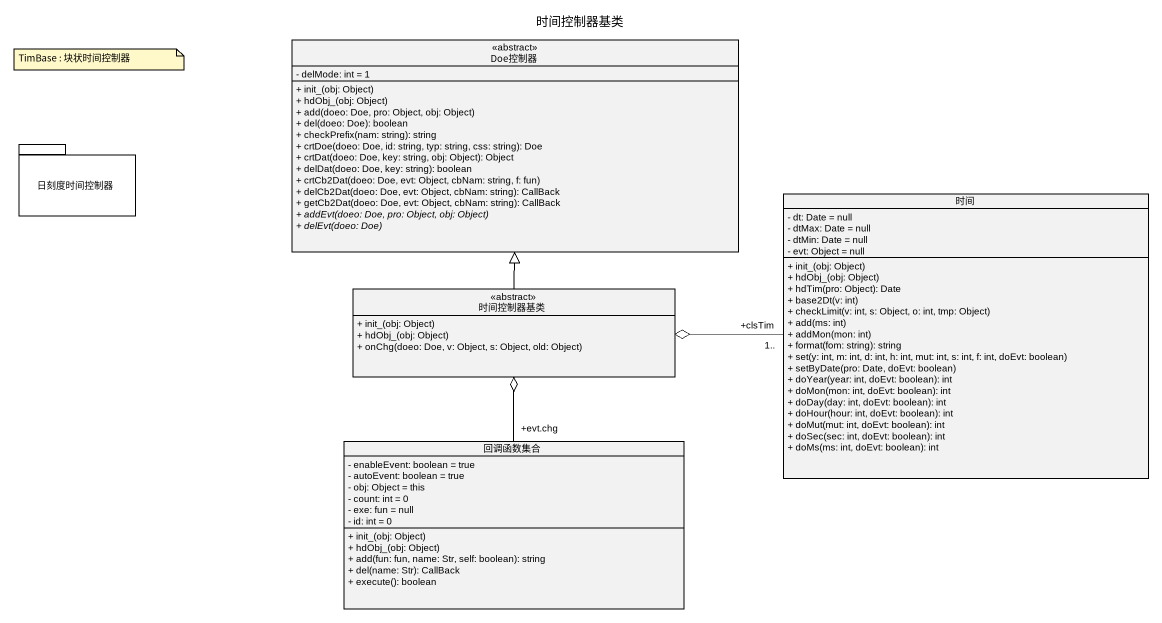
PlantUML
@startuml
title 时间控制器基类
hide circle
hide empty members
skinparam classAttributeIconSize 0
class Doe控制器 <<abstract>> {
  - delMode: int = 1
  + init_(obj: Object)
  + hdObj_(obj: Object)
  + add(doeo: Doe, pro: Object, obj: Object)
  + del(doeo: Doe): boolean
  + checkPrefix(nam: string): string
  + crtDoe(doeo: Doe, id: string, typ: string, css: string): Doe
  + crtDat(doeo: Doe, key: string, obj: Object): Object
  + delDat(doeo: Doe, key: string): boolean
  + crtCb2Dat(doeo: Doe, evt: Object, cbNam: string, f: fun)
  + delCb2Dat(doeo: Doe, evt: Object, cbNam: string): CallBack
  + getCb2Dat(doeo: Doe, evt: Object, cbNam: string): CallBack
  {abstract} + addEvt(doeo: Doe, pro: Object, obj: Object)
  {abstract} + delEvt(doeo: Doe)
}
package 日刻度时间控制器 {
}
class 时间 {
  - dt: Date = null
  - dtMax: Date = null
  - dtMin: Date = null
  - evt: Object = null
  + init_(obj: Object)
  + hdObj_(obj: Object)
  + hdTim(pro: Object): Date
  + base2Dt(v: int)
  + checkLimit(v: int, s: Object, o: int, tmp: Object)
  + add(ms: int)
  + addMon(mon: int)
  + format(fom: string): string
  + set(y: int, m: int, d: int, h: int, mut: int, s: int, f: int, doEvt: boolean)
  + setByDate(pro: Date, doEvt: boolean)
  + doYear(year: int, doEvt: boolean): int
  + doMon(mon: int, doEvt: boolean): int
  + doDay(day: int, doEvt: boolean): int
  + doHour(hour: int, doEvt: boolean): int
  + doMut(mut: int, doEvt: boolean): int
  + doSec(sec: int, doEvt: boolean): int
  + doMs(ms: int, doEvt: boolean): int
}
class 时间控制器基类 <<abstract>> {
  + init_(obj: Object)
  + hdObj_(obj: Object)
  + onChg(doeo: Doe, v: Object, s: Object, old: Object)
}
class 回调函数集合 {
  - enableEvent: boolean = true
  - autoEvent: boolean = true
  - obj: Object = this
  - count: int = 0
  - exe: fun = null
  - id: int = 0
  + init_(obj: Object)
  + hdObj_(obj: Object)
  + add(fun: fun, name: Str, self: boolean): string
  + del(name: Str): CallBack
  + execute(): boolean
}
时间 "+clsTim\n1.." -left-o 时间控制器基类
时间控制器基类 -up-|> Doe控制器
回调函数集合 "+evt.chg" -up-o 时间控制器基类
note as N1
  TimBase : 块状时间控制器
end note
@enduml
